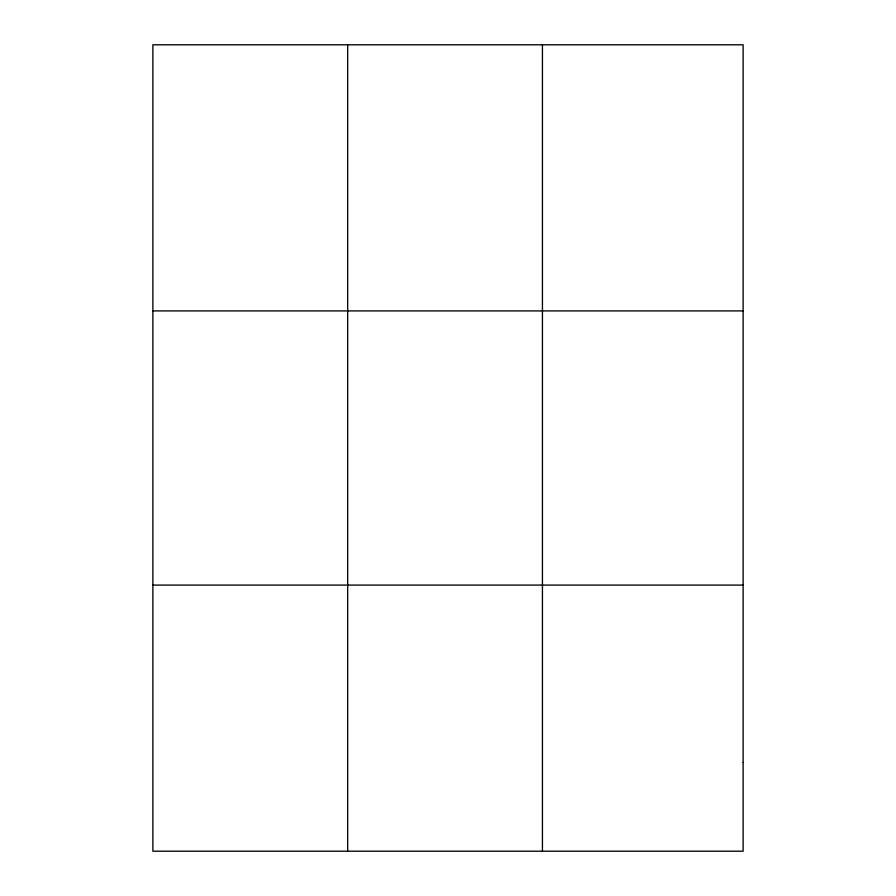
<?xml version="1.0" encoding="UTF-8"?>
<svg xmlns="http://www.w3.org/2000/svg" width="896" height="896" viewBox="0 0 896 896"><rect width="100%" height="100%" fill="white"/><g stroke="black" fill="none" stroke-linecap="round" stroke-linejoin="round"><path stroke-width="1.34" d="M347.659 851.2L347.659 44.8M542.438 851.2L542.438 44.8M152.88 310.912L743.12 310.912M152.88 585.088L743.12 585.088M743.12 762.496L743.12 851.2L152.88 851.2L152.88 44.8L743.12 44.8L743.12 762.496"/></g></svg>
